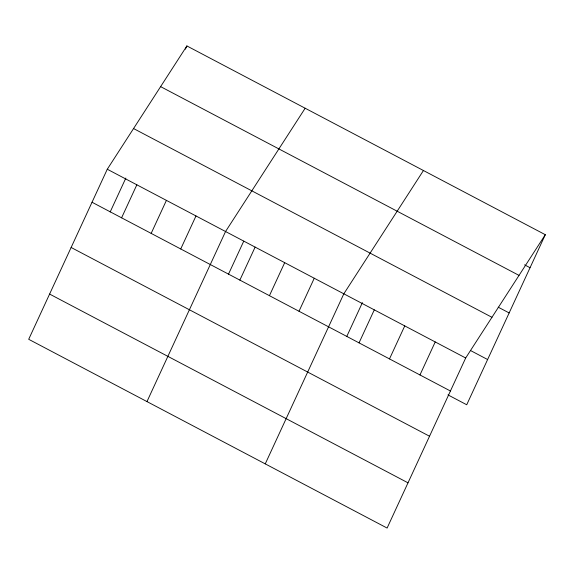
<?xml version="1.0" encoding="UTF-8"?>
<svg xmlns="http://www.w3.org/2000/svg" width="574" height="574" viewBox="0 0 574 574"><rect width="100%" height="100%" fill="white"/><g stroke="black" fill="none" stroke-linecap="round" stroke-linejoin="round"><path stroke-width="0.86" d="M107.281 169.237L28.7 339.299L387.106 528.058L465.686 357.989L545.3 234.701L186.894 45.942L107.281 169.237L465.686 357.989M110.179 211.971L125.857 178.048M185.409 49.163L186.894 45.942M121.595 217.819L136.849 184.806M151.163 233.388L166.417 200.376M180.731 248.965L195.985 215.953M146.973 401.585L225.553 231.523L305.167 108.235M228.452 274.257L243.756 241.145M239.867 280.105L255.121 247.1M269.436 295.682L284.69 262.67M299.004 311.252L314.258 278.239M265.245 463.878L343.826 293.816L423.44 170.521M346.725 336.551L362.402 302.627M359.037 342.872L374.291 309.86M389.502 358.915L404.756 325.903M419.967 374.958L435.221 341.946M545.3 234.701L466.719 404.763L447.971 394.89M524.579 264.836L530.046 267.714M160.62 86.631L519.025 275.391M498.21 307.183L509.152 312.938M133.555 128.547L491.961 317.307M470.436 350.484L487.62 359.539M92.027 202.249L450.432 391.002M71.126 247.473L429.531 436.233M49.601 294.067L408.006 482.827"/></g></svg>
